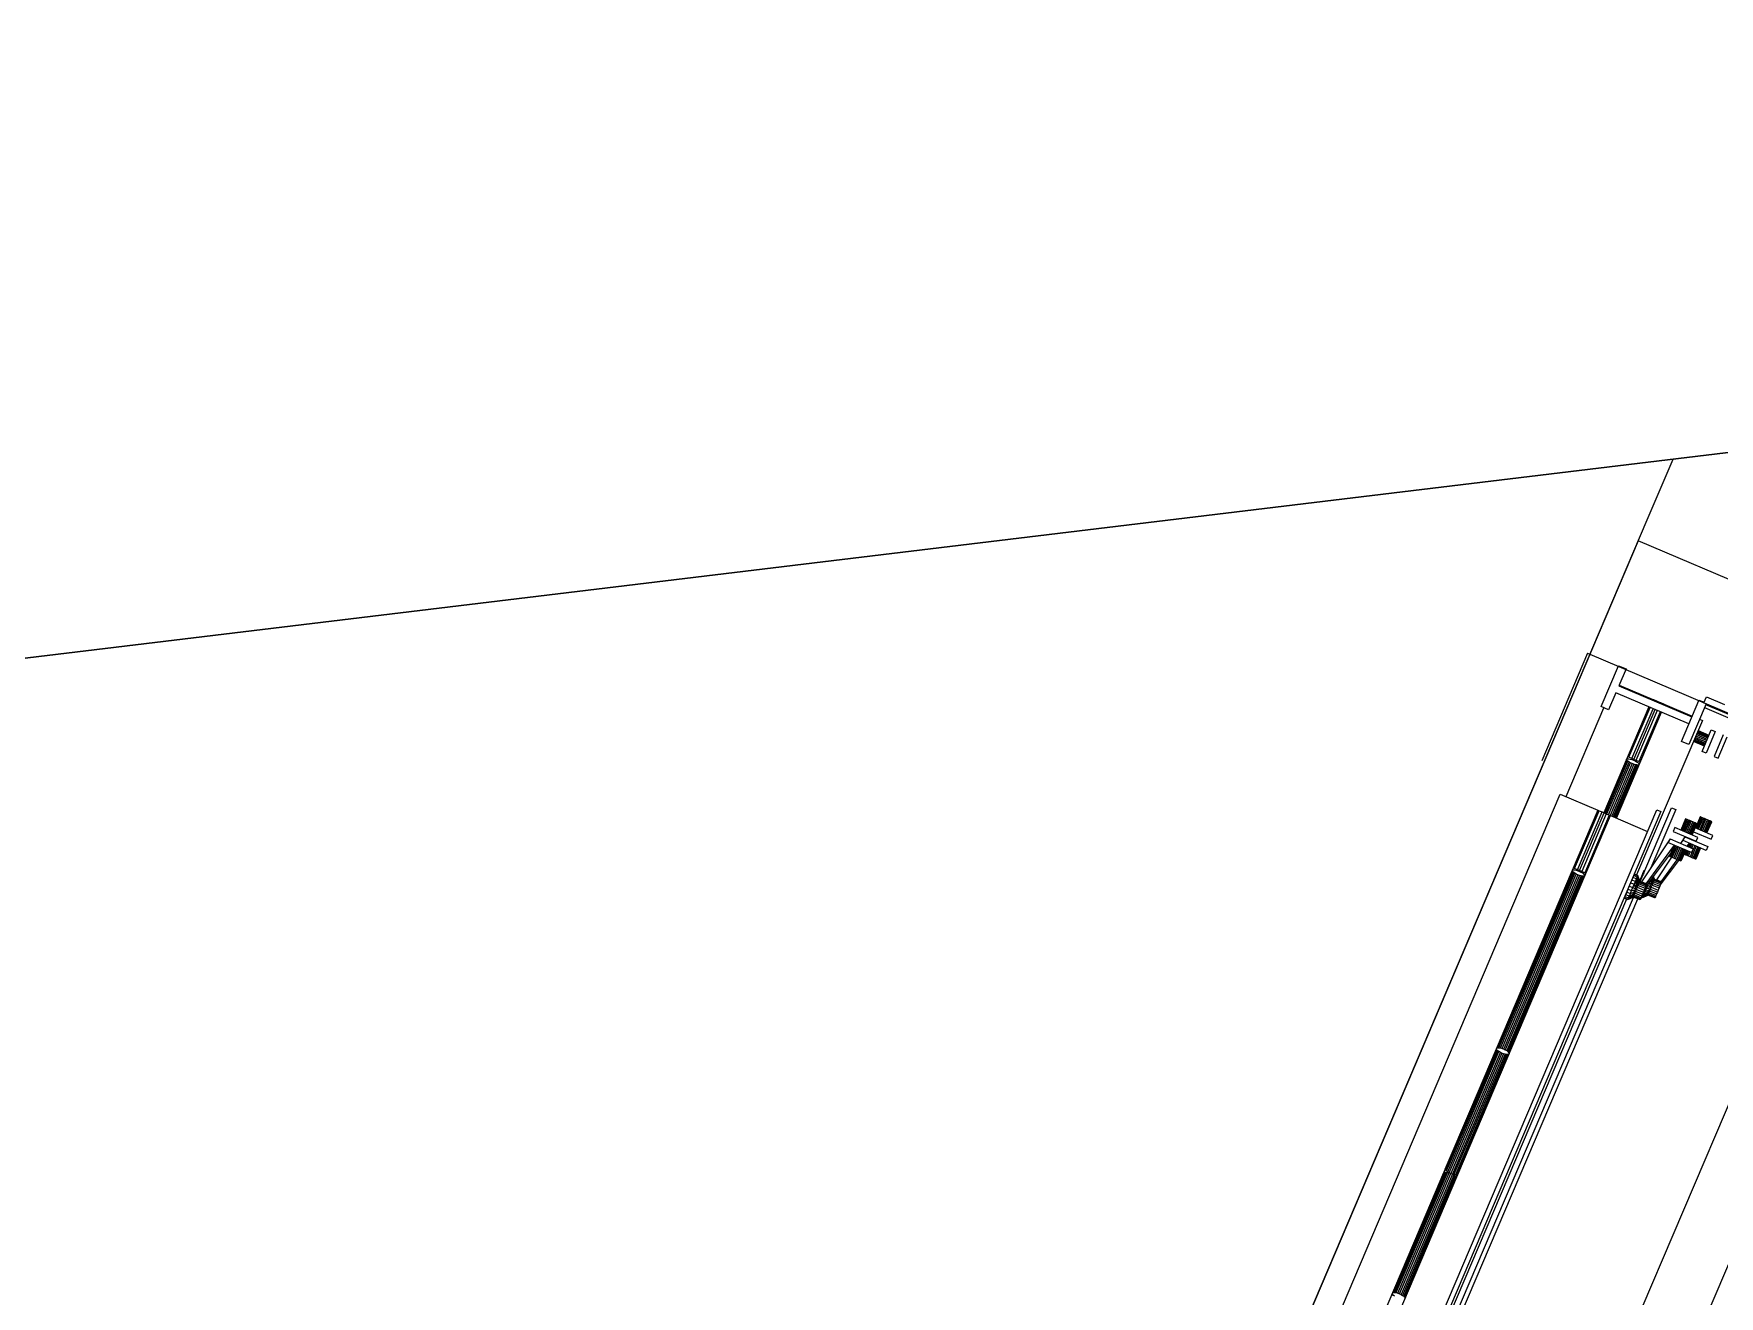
# Model space of a CAD drawing. Header units: metres. Extents: x -48 to 2360, y -1392 to 453.
# Drawn here: x 260.365 to 262.298, y -1265.978 to -1264.531 of the extents above; entities that cross this region are included whole.
import ezdxf

# ---------------------------------------------------------------- set-up
doc = ezdxf.new("R2010")
doc.units = ezdxf.units.M
doc.layers.add('MUEBLES', color=223, linetype='Continuous', lineweight=5, transparency=0.3)
doc.layers.add('SUELO', color=231, linetype='Continuous', lineweight=5, transparency=0.2)
doc.layers.add('TODO', color=210, linetype='Continuous', lineweight=5)

msp = doc.modelspace()

# ---------------------------------------------------------------- linework, layer by layer
at = {"layer": 'MUEBLES', "transparency": 33554687}
for p, q in [((262.2053, -1265.1121), (261.4175, -1266.9618)), ((264.3117, -1266.0092), (262.2053, -1265.1121)), ((262.1472, -1265.2411), (262.0947, -1265.3644)), ((262.1472, -1265.2411), (264.2537, -1266.1382)), ((262.1627, -1265.3023), (262.1826, -1265.2554)), ((262.1826, -1265.2554), (262.1912, -1265.2591)), ((262.1912, -1265.2591), (262.1829, -1265.2785)), ((262.1795, -1265.2865), (262.1712, -1265.3059)), ((262.2632, -1265.3222), (262.1795, -1265.2865)), ((262.1829, -1265.2785), (262.2666, -1265.3141)), ((262.1834, -1265.2775), (262.2212, -1265.2936)), ((262.2805, -1265.2978), (262.2835, -1265.2909)), ((262.2835, -1265.2909), (262.3042, -1265.2997)), ((262.1225, -1265.4055), (262.1659, -1265.3037)), ((262.1712, -1265.3059), (262.1627, -1265.3023)), ((262.2174, -1265.3026), (262.1657, -1265.4239)), ((262.1801, -1265.43), (262.2318, -1265.3088)), ((262.1944, -1265.3604), (262.2188, -1265.3032)), ((262.1978, -1265.3618), (262.2222, -1265.3047)), ((262.2002, -1265.3629), (262.2246, -1265.3057)), ((262.2269, -1265.3067), (262.2026, -1265.3639)), ((262.2303, -1265.3082), (262.206, -1265.3653)), ((262.2212, -1265.2936), (262.2208, -1265.2946)), ((262.2212, -1265.2936), (262.2226, -1265.2942)), ((262.2222, -1265.2952), (262.2226, -1265.2942)), ((262.2226, -1265.2942), (262.226, -1265.2956)), ((262.2256, -1265.2967), (262.226, -1265.2956)), ((262.226, -1265.2956), (262.2284, -1265.2967)), ((262.228, -1265.2977), (262.2284, -1265.2967)), ((262.2284, -1265.2967), (262.2308, -1265.2977)), ((262.2308, -1265.2977), (262.2303, -1265.2987)), ((262.2308, -1265.2977), (262.2342, -1265.2991)), ((262.2342, -1265.2991), (262.2337, -1265.3001)), ((262.2342, -1265.2991), (262.2356, -1265.2997)), ((262.2352, -1265.3008), (262.2356, -1265.2997)), ((262.2356, -1265.2997), (262.267, -1265.3131)), ((262.2547, -1265.3421), (262.2746, -1265.2953)), ((262.2832, -1265.2989), (262.2632, -1265.3458)), ((262.2749, -1265.2947), (262.2746, -1265.2953)), ((262.2746, -1265.2953), (262.2832, -1265.2989)), ((262.2749, -1265.2947), (262.2808, -1265.2972)), ((262.2813, -1265.3034), (262.8381, -1265.5405)), ((262.3302, -1265.3203), (262.2827, -1265.3001)), ((262.2788, -1265.3181), (262.2034, -1265.4953)), ((262.2735, -1265.3306), (262.286, -1265.3359)), ((262.2737, -1265.33), (262.2862, -1265.3353)), ((262.2738, -1265.3298), (262.2863, -1265.3351)), ((262.2756, -1265.3168), (262.2788, -1265.3181)), ((262.2785, -1265.3536), (262.289, -1265.329)), ((262.289, -1265.329), (262.2936, -1265.3309)), ((262.2632, -1265.3458), (262.2547, -1265.3421)), ((262.2811, -1265.3475), (262.2686, -1265.3421)), ((262.2812, -1265.3472), (262.2687, -1265.3419)), ((262.2814, -1265.3466), (262.2689, -1265.3413)), ((262.2818, -1265.3456), (262.2694, -1265.3403)), ((262.2824, -1265.3444), (262.2699, -1265.339)), ((262.283, -1265.3429), (262.2705, -1265.3376)), ((262.2837, -1265.3413), (262.2712, -1265.336)), ((262.2719, -1265.3344), (262.2844, -1265.3397)), ((262.2725, -1265.3329), (262.285, -1265.3382)), ((262.2731, -1265.3316), (262.2856, -1265.3369)), ((262.2936, -1265.3309), (262.2831, -1265.3556)), ((262.3028, -1265.3348), (262.2923, -1265.3595)), ((262.2969, -1265.3615), (262.3074, -1265.3368)), ((262.166, -1265.424), (262.1918, -1265.3632)), ((262.1667, -1265.4243), (262.1924, -1265.364)), ((262.1678, -1265.4248), (262.1933, -1265.3649)), ((262.1693, -1265.4254), (262.1947, -1265.3658)), ((262.171, -1265.4262), (262.1963, -1265.3668)), ((262.1982, -1265.3676), (262.1729, -1265.427)), ((262.2001, -1265.3683), (262.1748, -1265.4277)), ((262.2019, -1265.3689), (262.1765, -1265.4285)), ((262.2035, -1265.3692), (262.178, -1265.4291)), ((262.2048, -1265.3693), (262.1791, -1265.4296)), ((262.2058, -1265.3691), (262.1799, -1265.4299)), ((262.1918, -1265.3626), (262.1923, -1265.3622)), ((262.1918, -1265.3632), (262.1918, -1265.3626)), ((262.1924, -1265.364), (262.1918, -1265.3632)), ((262.1923, -1265.3622), (262.1932, -1265.362)), ((262.1933, -1265.3649), (262.1924, -1265.364)), ((262.1944, -1265.3604), (262.193, -1265.3598)), ((262.1932, -1265.362), (262.1945, -1265.3621)), ((262.1947, -1265.3658), (262.1933, -1265.3649)), ((262.1978, -1265.3618), (262.1944, -1265.3604)), ((262.1945, -1265.3621), (262.1961, -1265.3624)), ((262.1963, -1265.3668), (262.1947, -1265.3658)), ((262.1961, -1265.3624), (262.198, -1265.363)), ((262.1982, -1265.3676), (262.1963, -1265.3668)), ((262.2002, -1265.3629), (262.1978, -1265.3618)), ((262.198, -1265.363), (262.1998, -1265.3637)), ((262.2001, -1265.3683), (262.1982, -1265.3676)), ((262.1998, -1265.3637), (262.2017, -1265.3646)), ((262.2019, -1265.3689), (262.2001, -1265.3683)), ((262.2026, -1265.3639), (262.2002, -1265.3629)), ((262.2017, -1265.3646), (262.2033, -1265.3655)), ((262.2035, -1265.3692), (262.2019, -1265.3689)), ((262.206, -1265.3653), (262.2026, -1265.3639)), ((262.2033, -1265.3655), (262.2047, -1265.3665)), ((262.2048, -1265.3693), (262.2035, -1265.3692)), ((262.2047, -1265.3665), (262.2057, -1265.3673)), ((262.2058, -1265.3691), (262.2048, -1265.3693)), ((262.2057, -1265.3673), (262.2062, -1265.3681)), ((262.2062, -1265.3687), (262.2058, -1265.3691)), ((262.2074, -1265.3659), (262.206, -1265.3653)), ((262.2062, -1265.3681), (262.2062, -1265.3687)), ((262.2831, -1265.3556), (262.2785, -1265.3536)), ((262.2923, -1265.3595), (262.2969, -1265.3615)), ((261.4016, -1267.0797), (262.1158, -1265.4026)), ((262.1158, -1265.4026), (262.159, -1265.421)), ((262.159, -1265.421), (261.4448, -1267.0981)), ((261.4592, -1267.1042), (262.1734, -1265.4272)), ((261.8598, -1266.2817), (262.2266, -1265.4206)), ((262.2313, -1265.4226), (261.8645, -1266.2836)), ((262.1323, -1265.4878), (262.1604, -1265.4216)), ((262.1357, -1265.4893), (262.1639, -1265.4231)), ((262.138, -1265.4903), (262.1662, -1265.4241)), ((262.1686, -1265.4251), (262.1404, -1265.4913)), ((262.172, -1265.4266), (262.1438, -1265.4928)), ((262.159, -1265.421), (262.1604, -1265.4216)), ((262.1604, -1265.4216), (262.1639, -1265.4231)), ((262.1639, -1265.4231), (262.1662, -1265.4241)), ((262.1662, -1265.4241), (262.1686, -1265.4251)), ((262.1686, -1265.4251), (262.172, -1265.4266)), ((262.172, -1265.4266), (262.1734, -1265.4272)), ((262.1734, -1265.4272), (262.216, -1265.4453)), ((262.2075, -1265.5029), (262.2435, -1265.4182)), ((262.2482, -1265.4202), (262.2197, -1265.4873)), ((262.2266, -1265.4206), (262.2313, -1265.4226)), ((262.2435, -1265.4182), (262.2482, -1265.4202)), ((262.2473, -1265.441), (262.2454, -1265.4454)), ((262.2454, -1265.4454), (262.2718, -1265.4566)), ((262.2736, -1265.4523), (262.2473, -1265.441)), ((262.2594, -1265.4309), (262.2539, -1265.4439)), ((262.2596, -1265.431), (262.2541, -1265.4439)), ((262.2603, -1265.4313), (262.2548, -1265.4442)), ((262.2613, -1265.4318), (262.2558, -1265.4447)), ((262.2627, -1265.4323), (262.2572, -1265.4453)), ((262.2643, -1265.433), (262.2588, -1265.4459)), ((262.2596, -1265.431), (262.2594, -1265.4309)), ((262.2603, -1265.4313), (262.2596, -1265.431)), ((262.2613, -1265.4318), (262.2603, -1265.4313)), ((262.2605, -1265.4467), (262.266, -1265.4337)), ((262.2627, -1265.4323), (262.2613, -1265.4318)), ((262.2622, -1265.4474), (262.2677, -1265.4345)), ((262.2643, -1265.433), (262.2627, -1265.4323)), ((262.2638, -1265.4481), (262.2693, -1265.4351)), ((262.266, -1265.4337), (262.2643, -1265.433)), ((262.2651, -1265.4486), (262.2706, -1265.4357)), ((262.2677, -1265.4345), (262.266, -1265.4337)), ((262.2662, -1265.4491), (262.2717, -1265.4362)), ((262.2668, -1265.4494), (262.2723, -1265.4365)), ((262.2671, -1265.4495), (262.2726, -1265.4366)), ((262.2693, -1265.4351), (262.2677, -1265.4345)), ((262.2687, -1265.4457), (262.2888, -1265.4542)), ((262.2706, -1265.4357), (262.2693, -1265.4351)), ((262.2906, -1265.4499), (262.2705, -1265.4414)), ((262.2717, -1265.4362), (262.2706, -1265.4357)), ((262.2763, -1265.4286), (262.2708, -1265.4415)), ((262.2766, -1265.4287), (262.2711, -1265.4416)), ((262.2772, -1265.429), (262.2717, -1265.4419)), ((262.2723, -1265.4365), (262.2717, -1265.4362)), ((262.2726, -1265.4366), (262.2723, -1265.4365)), ((262.2783, -1265.4294), (262.2728, -1265.4423)), ((262.2796, -1265.43), (262.2741, -1265.4429)), ((262.2812, -1265.4307), (262.2757, -1265.4436)), ((262.2766, -1265.4287), (262.2763, -1265.4286)), ((262.2772, -1265.429), (262.2766, -1265.4287)), ((262.2783, -1265.4294), (262.2772, -1265.429)), ((262.2774, -1265.4443), (262.2829, -1265.4314)), ((262.2796, -1265.43), (262.2783, -1265.4294)), ((262.2791, -1265.445), (262.2846, -1265.4321)), ((262.2812, -1265.4307), (262.2796, -1265.43)), ((262.2807, -1265.4457), (262.2862, -1265.4328)), ((262.2829, -1265.4314), (262.2812, -1265.4307)), ((262.2821, -1265.4463), (262.2876, -1265.4334)), ((262.2846, -1265.4321), (262.2829, -1265.4314)), ((262.2831, -1265.4467), (262.2886, -1265.4338)), ((262.2838, -1265.447), (262.2893, -1265.4341)), ((262.284, -1265.4471), (262.2895, -1265.4342)), ((262.2862, -1265.4328), (262.2846, -1265.4321)), ((262.2876, -1265.4334), (262.2862, -1265.4328)), ((262.2886, -1265.4338), (262.2876, -1265.4334)), ((262.2893, -1265.4341), (262.2886, -1265.4338)), ((262.2895, -1265.4342), (262.2893, -1265.4341)), ((262.2418, -1265.454), (262.2091, -1265.5032)), ((262.2144, -1265.5055), (262.2458, -1265.4628)), ((262.2399, -1265.4583), (262.2418, -1265.454)), ((262.2663, -1265.4695), (262.2399, -1265.4583)), ((262.241, -1265.474), (262.2465, -1265.4611)), ((262.2413, -1265.4741), (262.2468, -1265.4612)), ((262.2418, -1265.454), (262.2681, -1265.4652)), ((262.2419, -1265.4744), (262.2474, -1265.4615)), ((262.243, -1265.4748), (262.2485, -1265.4619)), ((262.2443, -1265.4754), (262.2498, -1265.4625)), ((262.2459, -1265.4761), (262.2514, -1265.4632)), ((262.2531, -1265.4639), (262.2476, -1265.4768)), ((262.2548, -1265.4646), (262.2493, -1265.4775)), ((262.2564, -1265.4653), (262.2509, -1265.4782)), ((262.2578, -1265.4659), (262.2523, -1265.4788)), ((262.2587, -1265.4516), (262.2538, -1265.4591)), ((262.2569, -1265.4559), (262.2587, -1265.4516)), ((262.2833, -1265.4671), (262.2569, -1265.4559)), ((262.2587, -1265.4516), (262.2851, -1265.4628)), ((262.2614, -1265.4623), (262.2628, -1265.4605)), ((262.2619, -1265.4625), (262.2635, -1265.4587)), ((262.2621, -1265.4626), (262.2637, -1265.4588)), ((262.2628, -1265.4629), (262.2644, -1265.4591)), ((262.2638, -1265.4633), (262.2654, -1265.4595)), ((262.2701, -1265.4615), (262.2646, -1265.4745)), ((262.2652, -1265.4639), (262.2668, -1265.4601)), ((262.2718, -1265.4623), (262.2663, -1265.4752)), ((262.2681, -1265.4652), (262.2663, -1265.4695)), ((262.2668, -1265.4646), (262.2684, -1265.4608)), ((262.2734, -1265.4629), (262.2679, -1265.4759)), ((262.2748, -1265.4635), (262.2693, -1265.4764)), ((262.2758, -1265.464), (262.2703, -1265.4769)), ((262.2765, -1265.4642), (262.271, -1265.4772)), ((262.2767, -1265.4643), (262.2712, -1265.4773)), ((262.2718, -1265.4566), (262.2736, -1265.4523)), ((262.2851, -1265.4628), (262.2833, -1265.4671)), ((262.2888, -1265.4542), (262.2906, -1265.4499)), ((262.2134, -1265.5094), (262.2423, -1265.471)), ((262.2433, -1265.4749), (262.2261, -1265.5009)), ((262.2304, -1265.5071), (262.2518, -1265.4786)), ((262.2314, -1265.5031), (262.25, -1265.4778)), ((262.2413, -1265.4741), (262.241, -1265.474)), ((262.2419, -1265.4744), (262.2413, -1265.4741)), ((262.243, -1265.4748), (262.2419, -1265.4744)), ((262.2443, -1265.4754), (262.243, -1265.4748)), ((262.2459, -1265.4761), (262.2443, -1265.4754)), ((262.2476, -1265.4768), (262.2459, -1265.4761)), ((262.2493, -1265.4775), (262.2476, -1265.4768)), ((262.2509, -1265.4782), (262.2493, -1265.4775)), ((262.2523, -1265.4788), (262.2509, -1265.4782)), ((262.2533, -1265.4792), (262.2523, -1265.4788)), ((262.2588, -1265.4663), (262.2533, -1265.4792)), ((262.254, -1265.4795), (262.2533, -1265.4792)), ((262.2595, -1265.4666), (262.254, -1265.4795)), ((262.2542, -1265.4796), (262.254, -1265.4795)), ((262.2597, -1265.4667), (262.2542, -1265.4796)), ((262.258, -1265.4716), (262.26, -1265.4668)), ((262.2582, -1265.4717), (262.258, -1265.4716)), ((262.2582, -1265.4717), (262.2603, -1265.4669)), ((262.2589, -1265.472), (262.2582, -1265.4717)), ((262.2584, -1265.4698), (262.2593, -1265.4686)), ((262.2589, -1265.472), (262.2609, -1265.4672)), ((262.2599, -1265.4725), (262.2589, -1265.472)), ((262.2599, -1265.4725), (262.262, -1265.4677)), ((262.2613, -1265.473), (262.2599, -1265.4725)), ((262.2613, -1265.473), (262.2633, -1265.4682)), ((262.2629, -1265.4737), (262.2613, -1265.473)), ((262.2629, -1265.4737), (262.2649, -1265.4689)), ((262.2646, -1265.4745), (262.2629, -1265.4737)), ((262.2663, -1265.4752), (262.2646, -1265.4745)), ((262.2679, -1265.4759), (262.2663, -1265.4752)), ((262.2693, -1265.4764), (262.2679, -1265.4759)), ((262.2703, -1265.4769), (262.2693, -1265.4764)), ((262.271, -1265.4772), (262.2703, -1265.4769)), ((262.2712, -1265.4773), (262.271, -1265.4772)), ((262.0432, -1265.6937), (262.1297, -1265.4907)), ((262.0442, -1265.6934), (262.1302, -1265.4914)), ((262.0455, -1265.6934), (262.1312, -1265.4923)), ((262.0472, -1265.6936), (262.1325, -1265.4933)), ((262.049, -1265.6941), (262.1342, -1265.4942)), ((262.136, -1265.4951), (262.0509, -1265.6948)), ((262.1379, -1265.4958), (262.0527, -1265.6957)), ((262.1397, -1265.4963), (262.0544, -1265.6967)), ((262.1413, -1265.4967), (262.0557, -1265.6977)), ((262.1427, -1265.4968), (262.0566, -1265.6987)), ((262.1436, -1265.4966), (262.0571, -1265.6996)), ((262.1296, -1265.4901), (262.1301, -1265.4897)), ((262.1297, -1265.4907), (262.1296, -1265.4901)), ((262.1302, -1265.4914), (262.1297, -1265.4907)), ((262.1301, -1265.4897), (262.131, -1265.4895)), ((262.1312, -1265.4923), (262.1302, -1265.4914)), ((262.1323, -1265.4878), (262.1308, -1265.4872)), ((262.131, -1265.4895), (262.1323, -1265.4896)), ((262.1325, -1265.4933), (262.1312, -1265.4923)), ((262.1357, -1265.4893), (262.1323, -1265.4878)), ((262.1323, -1265.4896), (262.134, -1265.4899)), ((262.1342, -1265.4942), (262.1325, -1265.4933)), ((262.134, -1265.4899), (262.1358, -1265.4904)), ((262.136, -1265.4951), (262.1342, -1265.4942)), ((262.138, -1265.4903), (262.1357, -1265.4893)), ((262.1358, -1265.4904), (262.1377, -1265.4912)), ((262.1379, -1265.4958), (262.136, -1265.4951)), ((262.1375, -1265.4901), (262.1371, -1265.491)), ((262.1374, -1265.4911), (262.1378, -1265.4902)), ((262.1377, -1265.4912), (262.1395, -1265.492)), ((262.1397, -1265.4963), (262.1379, -1265.4958)), ((262.1404, -1265.4913), (262.138, -1265.4903)), ((262.1381, -1265.4914), (262.1385, -1265.4905)), ((262.1392, -1265.4919), (262.1396, -1265.491)), ((262.1395, -1265.492), (262.1412, -1265.493)), ((262.1413, -1265.4967), (262.1397, -1265.4963)), ((262.1438, -1265.4928), (262.1404, -1265.4913)), ((262.1407, -1265.4927), (262.1411, -1265.4916)), ((262.1412, -1265.493), (262.1425, -1265.4939)), ((262.1427, -1265.4968), (262.1413, -1265.4967)), ((262.1423, -1265.4937), (262.1429, -1265.4924)), ((262.1425, -1265.4939), (262.1435, -1265.4948)), ((262.1436, -1265.4966), (262.1427, -1265.4968)), ((262.1435, -1265.4948), (262.144, -1265.4956)), ((262.144, -1265.4962), (262.1436, -1265.4966)), ((262.1452, -1265.4934), (262.1438, -1265.4928)), ((262.1447, -1265.4932), (262.1438, -1265.4953)), ((262.144, -1265.4956), (262.144, -1265.4962)), ((262.2006, -1265.5061), (262.1964, -1265.5045)), ((262.2019, -1265.5028), (262.1978, -1265.5011)), ((262.2031, -1265.4999), (262.199, -1265.4983)), ((262.204, -1265.4977), (262.2, -1265.4961)), ((262.2046, -1265.4963), (262.2005, -1265.4947)), ((262.2006, -1265.5061), (262.2019, -1265.5028)), ((262.2048, -1265.4959), (262.2007, -1265.4943)), ((262.2019, -1265.5028), (262.2031, -1265.4999)), ((262.2041, -1265.5094), (262.2019, -1265.5028)), ((262.205, -1265.5072), (262.2019, -1265.5028)), ((262.2031, -1265.4999), (262.204, -1265.4977)), ((262.2031, -1265.4999), (262.2058, -1265.5053)), ((262.205, -1265.5072), (262.2031, -1265.4999)), ((262.204, -1265.4977), (262.2046, -1265.4963)), ((262.2064, -1265.5039), (262.204, -1265.4977)), ((262.2058, -1265.5053), (262.204, -1265.4977)), ((262.2046, -1265.4963), (262.2048, -1265.4959)), ((262.2064, -1265.5039), (262.2046, -1265.4963)), ((262.2068, -1265.503), (262.2046, -1265.4963)), ((262.2069, -1265.5027), (262.2048, -1265.4959)), ((262.2068, -1265.503), (262.2048, -1265.4959)), ((262.2058, -1265.5053), (262.2064, -1265.5039)), ((262.2064, -1265.5039), (262.2068, -1265.503)), ((262.2064, -1265.5039), (262.2144, -1265.5071)), ((262.2068, -1265.503), (262.2069, -1265.5027)), ((262.2068, -1265.503), (262.2148, -1265.5062)), ((262.2069, -1265.5026), (262.208, -1265.5)), ((262.2069, -1265.5027), (262.2149, -1265.5059)), ((262.2078, -1265.5004), (262.2083, -1265.5009)), ((262.208, -1265.5), (262.2094, -1265.4966)), ((262.209, -1265.4975), (262.2094, -1265.4983)), ((262.2091, -1265.5032), (262.209, -1265.5035)), ((262.2144, -1265.5055), (262.2091, -1265.5032)), ((262.2094, -1265.4966), (262.2105, -1265.4938)), ((262.2094, -1265.4966), (262.21, -1265.495)), ((262.21, -1265.495), (262.2104, -1265.4961)), ((262.2105, -1265.4938), (262.2114, -1265.4916)), ((262.2105, -1265.4938), (262.2108, -1265.4931)), ((262.2108, -1265.4931), (262.2111, -1265.4944)), ((262.2113, -1265.4918), (262.2115, -1265.4933)), ((262.2114, -1265.4916), (262.212, -1265.4902)), ((262.2115, -1265.4914), (262.2117, -1265.493)), ((262.212, -1265.4902), (262.2122, -1265.4897)), ((262.2161, -1265.5074), (262.2174, -1265.5042)), ((262.2176, -1265.5039), (262.2211, -1265.5071)), ((262.2201, -1265.5094), (262.2176, -1265.5039)), ((262.2211, -1265.5071), (262.2193, -1265.5016)), ((262.222, -1265.5049), (262.2195, -1265.5013)), ((262.222, -1265.5049), (262.2207, -1265.4998)), ((262.221, -1265.4994), (262.2228, -1265.503)), ((262.2211, -1265.5071), (262.222, -1265.5049)), ((262.2228, -1265.503), (262.2217, -1265.4984)), ((262.2234, -1265.5015), (262.222, -1265.498)), ((262.222, -1265.5049), (262.2228, -1265.503)), ((262.222, -1265.5049), (262.23, -1265.5081)), ((262.2234, -1265.5015), (262.2224, -1265.4975)), ((262.2237, -1265.5006), (262.2226, -1265.4972)), ((262.2237, -1265.5006), (262.2227, -1265.497)), ((262.2239, -1265.5003), (262.2228, -1265.4969)), ((262.2228, -1265.503), (262.2234, -1265.5015)), ((262.2228, -1265.503), (262.2308, -1265.5062)), ((262.2234, -1265.5015), (262.2237, -1265.5006)), ((262.2234, -1265.5015), (262.2314, -1265.5047)), ((262.2237, -1265.5006), (262.2239, -1265.5003)), ((262.2237, -1265.5006), (262.2317, -1265.5038)), ((262.2239, -1265.5003), (262.2319, -1265.5035)), ((262.2261, -1265.5009), (262.226, -1265.5012)), ((262.2314, -1265.5031), (262.2261, -1265.5009)), ((262.2314, -1265.5047), (262.2308, -1265.5062)), ((262.2313, -1265.5033), (262.2314, -1265.5031)), ((262.2317, -1265.5038), (262.2314, -1265.5047)), ((262.2319, -1265.5035), (262.2317, -1265.5038)), ((262.1916, -1265.5229), (261.9023, -1266.2022)), ((261.9066, -1266.2094), (262.1998, -1265.521)), ((262.2045, -1265.5229), (261.9112, -1266.2115)), ((262.1894, -1265.5214), (262.1892, -1265.5219)), ((262.1892, -1265.5219), (262.1934, -1265.5236)), ((262.19, -1265.52), (262.1894, -1265.5214)), ((262.1894, -1265.5214), (262.1936, -1265.5231)), ((262.1909, -1265.5178), (262.19, -1265.52)), ((262.19, -1265.52), (262.1942, -1265.5217)), ((262.192, -1265.515), (262.1909, -1265.5178)), ((262.1909, -1265.5178), (262.1951, -1265.5195)), ((262.1913, -1265.5167), (262.1912, -1265.5166)), ((262.1914, -1265.5164), (262.1913, -1265.5163)), ((262.1918, -1265.5155), (262.1917, -1265.5155)), ((262.1934, -1265.5116), (262.192, -1265.515)), ((262.192, -1265.515), (262.1963, -1265.5166)), ((262.1924, -1265.5142), (262.1923, -1265.5141)), ((262.1931, -1265.5124), (262.193, -1265.5123)), ((262.1949, -1265.508), (262.1934, -1265.5116)), ((262.1934, -1265.5116), (262.1976, -1265.5133)), ((262.1934, -1265.5236), (262.1996, -1265.5205)), ((262.1934, -1265.5236), (262.1995, -1265.5208)), ((262.1934, -1265.5236), (262.1936, -1265.5231)), ((262.1936, -1265.5231), (262.2, -1265.5196)), ((262.1936, -1265.5231), (262.1996, -1265.5205)), ((262.1942, -1265.5217), (262.1936, -1265.5231)), ((262.194, -1265.5103), (262.1939, -1265.5103)), ((262.1942, -1265.5217), (262.2005, -1265.5182)), ((262.1942, -1265.5217), (262.1951, -1265.5195)), ((262.1942, -1265.5217), (262.2, -1265.5196)), ((262.1949, -1265.508), (262.1949, -1265.508)), ((262.1949, -1265.508), (262.1991, -1265.5097)), ((262.1951, -1265.5195), (262.2013, -1265.5163)), ((262.1951, -1265.5195), (262.1963, -1265.5166)), ((262.2005, -1265.5182), (262.1951, -1265.5195)), ((262.1963, -1265.5166), (262.1976, -1265.5133)), ((262.1963, -1265.5166), (262.2022, -1265.5141)), ((262.2013, -1265.5163), (262.1963, -1265.5166)), ((262.1976, -1265.5133), (262.1991, -1265.5097)), ((262.1976, -1265.5133), (262.2032, -1265.5118)), ((262.2022, -1265.5141), (262.1976, -1265.5133)), ((262.1991, -1265.5097), (262.2006, -1265.5061)), ((262.1991, -1265.5097), (262.2032, -1265.5118)), ((262.1995, -1265.5208), (262.1996, -1265.5205)), ((262.2074, -1265.524), (262.1995, -1265.5208)), ((262.1996, -1265.5205), (262.2, -1265.5196)), ((262.2076, -1265.5237), (262.1996, -1265.5205)), ((262.2, -1265.5196), (262.2005, -1265.5182)), ((262.2079, -1265.5228), (262.2, -1265.5196)), ((262.2005, -1265.5182), (262.2013, -1265.5163)), ((262.2085, -1265.5214), (262.2005, -1265.5182)), ((262.2006, -1265.5061), (262.2041, -1265.5094)), ((262.2032, -1265.5118), (262.2006, -1265.5061)), ((262.2013, -1265.5163), (262.2022, -1265.5141)), ((262.2093, -1265.5195), (262.2013, -1265.5163)), ((262.2022, -1265.5141), (262.2032, -1265.5118)), ((262.2102, -1265.5173), (262.2022, -1265.5141)), ((262.2032, -1265.5118), (262.2041, -1265.5094)), ((262.2032, -1265.5118), (262.2112, -1265.5149)), ((262.2041, -1265.5094), (262.205, -1265.5072)), ((262.2041, -1265.5094), (262.2121, -1265.5126)), ((262.205, -1265.5072), (262.2058, -1265.5053)), ((262.205, -1265.5072), (262.213, -1265.5104)), ((262.2058, -1265.5053), (262.2138, -1265.5085)), ((262.2076, -1265.5237), (262.2074, -1265.524)), ((262.2079, -1265.5228), (262.2076, -1265.5237)), ((262.2085, -1265.5214), (262.2079, -1265.5228)), ((262.2093, -1265.5195), (262.2085, -1265.5214)), ((262.2088, -1265.5206), (262.2104, -1265.5212)), ((262.209, -1265.5201), (262.2106, -1265.5207)), ((262.2102, -1265.5173), (262.2093, -1265.5195)), ((262.2096, -1265.5188), (262.2111, -1265.5194)), ((262.2112, -1265.5149), (262.2102, -1265.5173)), ((262.2104, -1265.5212), (262.2165, -1265.5182)), ((262.2104, -1265.5212), (262.2164, -1265.5185)), ((262.2104, -1265.5212), (262.2106, -1265.5207)), ((262.2105, -1265.5166), (262.212, -1265.5172)), ((262.2106, -1265.5207), (262.2169, -1265.5173)), ((262.2106, -1265.5207), (262.2165, -1265.5182)), ((262.2111, -1265.5194), (262.2106, -1265.5207)), ((262.2111, -1265.5194), (262.2175, -1265.5158)), ((262.2111, -1265.5194), (262.212, -1265.5172)), ((262.2111, -1265.5194), (262.2169, -1265.5173)), ((262.2121, -1265.5126), (262.2112, -1265.5149)), ((262.2117, -1265.5137), (262.2132, -1265.5143)), ((262.212, -1265.5172), (262.2183, -1265.514)), ((262.212, -1265.5172), (262.2132, -1265.5143)), ((262.2175, -1265.5158), (262.212, -1265.5172)), ((262.213, -1265.5104), (262.2121, -1265.5126)), ((262.2138, -1265.5085), (262.213, -1265.5104)), ((262.2131, -1265.5103), (262.2146, -1265.511)), ((262.2132, -1265.5143), (262.2146, -1265.511)), ((262.2132, -1265.5143), (262.2192, -1265.5118)), ((262.2183, -1265.514), (262.2132, -1265.5143)), ((262.2144, -1265.5071), (262.2138, -1265.5085)), ((262.2144, -1265.5056), (262.2144, -1265.5055)), ((262.2148, -1265.5062), (262.2144, -1265.5071)), ((262.2146, -1265.511), (262.2161, -1265.5074)), ((262.2146, -1265.511), (262.2201, -1265.5094)), ((262.2192, -1265.5118), (262.2146, -1265.511)), ((262.2149, -1265.5059), (262.2148, -1265.5062)), ((262.2152, -1265.507), (262.2161, -1265.5074)), ((262.2161, -1265.5074), (262.2201, -1265.5094)), ((262.2164, -1265.5185), (262.2165, -1265.5182)), ((262.2244, -1265.5217), (262.2164, -1265.5185)), ((262.2165, -1265.5182), (262.2169, -1265.5173)), ((262.2245, -1265.5214), (262.2165, -1265.5182)), ((262.2169, -1265.5173), (262.2175, -1265.5158)), ((262.2249, -1265.5205), (262.2169, -1265.5173)), ((262.2175, -1265.5158), (262.2183, -1265.514)), ((262.2255, -1265.519), (262.2175, -1265.5158)), ((262.2183, -1265.514), (262.2192, -1265.5118)), ((262.2263, -1265.5171), (262.2183, -1265.514)), ((262.2192, -1265.5118), (262.2201, -1265.5094)), ((262.2272, -1265.515), (262.2192, -1265.5118)), ((262.2201, -1265.5094), (262.2211, -1265.5071)), ((262.2201, -1265.5094), (262.2281, -1265.5126)), ((262.2211, -1265.5071), (262.2291, -1265.5102)), ((262.2245, -1265.5214), (262.2244, -1265.5217)), ((262.2249, -1265.5205), (262.2245, -1265.5214)), ((262.2255, -1265.519), (262.2249, -1265.5205)), ((262.2263, -1265.5171), (262.2255, -1265.519)), ((262.2272, -1265.515), (262.2263, -1265.5171)), ((262.2281, -1265.5126), (262.2272, -1265.515)), ((262.2291, -1265.5102), (262.2281, -1265.5126)), ((262.23, -1265.5081), (262.2291, -1265.5102)), ((262.2308, -1265.5062), (262.23, -1265.5081)), ((261.9839, -1265.8328), (262.0427, -1265.6949)), ((261.9844, -1265.8337), (262.0432, -1265.6958)), ((261.9854, -1265.8347), (262.0441, -1265.6968)), ((261.9867, -1265.8357), (262.0454, -1265.6978)), ((262.0427, -1265.6942), (262.0432, -1265.6937)), ((262.0427, -1265.6949), (262.0427, -1265.6942)), ((262.0432, -1265.6958), (262.0427, -1265.6949)), ((262.0432, -1265.6937), (262.0442, -1265.6934)), ((262.0441, -1265.6968), (262.0432, -1265.6958)), ((262.0454, -1265.6978), (262.0441, -1265.6968)), ((262.0442, -1265.6934), (262.0455, -1265.6934)), ((262.0471, -1265.6988), (262.0454, -1265.6978)), ((262.0455, -1265.6934), (262.0472, -1265.6936)), ((262.0472, -1265.6936), (262.049, -1265.6941)), ((262.049, -1265.6941), (262.0509, -1265.6948)), ((262.0509, -1265.6948), (262.0527, -1265.6957)), ((262.0527, -1265.6957), (262.0544, -1265.6967)), ((262.0544, -1265.6967), (262.0557, -1265.6977)), ((262.0557, -1265.6977), (262.0566, -1265.6987)), ((261.9883, -1265.8367), (262.0471, -1265.6988)), ((262.0489, -1265.6996), (261.9901, -1265.8375)), ((262.0508, -1265.7003), (261.992, -1265.8383)), ((262.0526, -1265.7008), (261.9939, -1265.8388)), ((262.0543, -1265.7011), (261.9955, -1265.839)), ((262.0556, -1265.7011), (261.9969, -1265.839)), ((262.0566, -1265.7008), (261.9979, -1265.8387)), ((262.0489, -1265.6996), (262.0471, -1265.6988)), ((262.0508, -1265.7003), (262.0489, -1265.6996)), ((262.0526, -1265.7008), (262.0508, -1265.7003)), ((262.0543, -1265.7011), (262.0526, -1265.7008)), ((262.0556, -1265.7011), (262.0543, -1265.7011)), ((262.0566, -1265.7008), (262.0556, -1265.7011)), ((262.0566, -1265.6987), (262.0571, -1265.6996)), ((262.0571, -1265.7003), (262.0566, -1265.7008)), ((262.0571, -1265.6996), (262.0571, -1265.7003)), ((262.3171, -1265.7388), (262.099, -1266.2507)), ((262.3568, -1265.8285), (261.8316, -1267.0616)), ((261.9839, -1265.8328), (261.984, -1265.8321)), ((261.9844, -1265.8337), (261.9839, -1265.8328)), ((261.9237, -1265.9743), (261.9824, -1265.8364)), ((261.9247, -1265.974), (261.9834, -1265.8361)), ((261.926, -1265.974), (261.9848, -1265.8361)), ((261.9277, -1265.9742), (261.9864, -1265.8363)), ((261.9295, -1265.9747), (261.9882, -1265.8368)), ((261.9314, -1265.9755), (261.9901, -1265.8375)), ((261.992, -1265.8384), (261.9332, -1265.9763)), ((261.9936, -1265.8394), (261.9349, -1265.9773)), ((261.9949, -1265.8404), (261.9362, -1265.9783)), ((261.9959, -1265.8414), (261.9371, -1265.9793)), ((261.9963, -1265.8423), (261.9376, -1265.9802)), ((261.9819, -1265.8369), (261.9824, -1265.8364)), ((261.9824, -1265.8364), (261.9834, -1265.8361)), ((261.9834, -1265.8361), (261.9848, -1265.8361)), ((261.9854, -1265.8347), (261.9844, -1265.8337)), ((261.9848, -1265.8361), (261.9864, -1265.8363)), ((261.9867, -1265.8357), (261.9854, -1265.8347)), ((261.9864, -1265.8363), (261.9882, -1265.8368)), ((261.9883, -1265.8367), (261.9867, -1265.8357)), ((261.9882, -1265.8368), (261.9901, -1265.8375)), ((261.9901, -1265.8375), (261.9883, -1265.8367)), ((261.9896, -1265.8373), (261.9896, -1265.8373)), ((261.9899, -1265.8374), (261.9899, -1265.8374)), ((261.992, -1265.8383), (261.9901, -1265.8375)), ((261.9901, -1265.8375), (261.992, -1265.8384)), ((261.9906, -1265.8378), (261.9906, -1265.8377)), ((261.9917, -1265.8383), (261.9918, -1265.8382)), ((261.9939, -1265.8388), (261.992, -1265.8383)), ((261.992, -1265.8384), (261.9936, -1265.8394)), ((261.9931, -1265.8391), (261.9933, -1265.8386)), ((261.9936, -1265.8394), (261.9949, -1265.8404)), ((261.9955, -1265.839), (261.9939, -1265.8388)), ((261.9947, -1265.8402), (261.9952, -1265.839)), ((261.9949, -1265.8404), (261.9959, -1265.8414)), ((261.9969, -1265.839), (261.9955, -1265.839)), ((261.9959, -1265.8414), (261.9963, -1265.8423)), ((261.9962, -1265.8419), (261.9975, -1265.8388)), ((261.9963, -1265.8423), (261.9963, -1265.843)), ((261.9979, -1265.8387), (261.9969, -1265.839)), ((261.9984, -1265.8382), (261.9979, -1265.8387)), ((261.9232, -1265.9748), (261.9237, -1265.9743)), ((261.9232, -1265.9755), (261.9232, -1265.9748)), ((261.9236, -1265.9764), (261.9232, -1265.9755)), ((261.9246, -1265.9774), (261.9236, -1265.9764)), ((261.9237, -1265.9743), (261.9247, -1265.974)), ((261.9259, -1265.9784), (261.9246, -1265.9774)), ((261.9247, -1265.974), (261.926, -1265.974)), ((261.926, -1265.974), (261.9277, -1265.9742)), ((261.9277, -1265.9742), (261.9295, -1265.9747)), ((261.9295, -1265.9747), (261.9314, -1265.9755)), ((261.9314, -1265.9755), (261.9332, -1265.9763)), ((261.9332, -1265.9763), (261.9349, -1265.9773)), ((261.9349, -1265.9773), (261.9362, -1265.9783)), ((261.9362, -1265.9783), (261.9371, -1265.9793))]:
    msp.add_line(p, q, dxfattribs=at)
at = {"layer": 'SUELO', "ltscale": 0.05, "transparency": 33554559, "flags": 128}
for points in [[(290.4591, -1261.6155), (250.4941, -1266.4361)], [(290.4585, -1261.6168), (250.4941, -1266.4361)]]:
    msp.add_lwpolyline(points, dxfattribs=at)
at = {"layer": 'SUELO', "ltscale": 7, "transparency": 33554559}
msp.add_lwpolyline([(264.3173, -1266.0116), (262.2053, -1265.1121), (256.9189, -1277.5273), (257.2628, -1278.1208), (258.8273, -1278.7865), (258.6888, -1279.1192), (279.1776, -1287.8885), (285.1599, -1273.9566), (264.6711, -1265.1873), (264.3172, -1266.0116)], dxfattribs=at)
at = {"layer": 'TODO', "ltscale": 0.05, "transparency": 33554687}
msp.add_line((262.2155, -1265.088), (262.2451, -1265.0187), dxfattribs=at)
at = {"layer": 'TODO', "ltscale": 7, "transparency": 33554687}
msp.add_line((256.9189, -1277.5273), (262.2155, -1265.088), dxfattribs=at)

doc.saveas('drawing.dxf')
